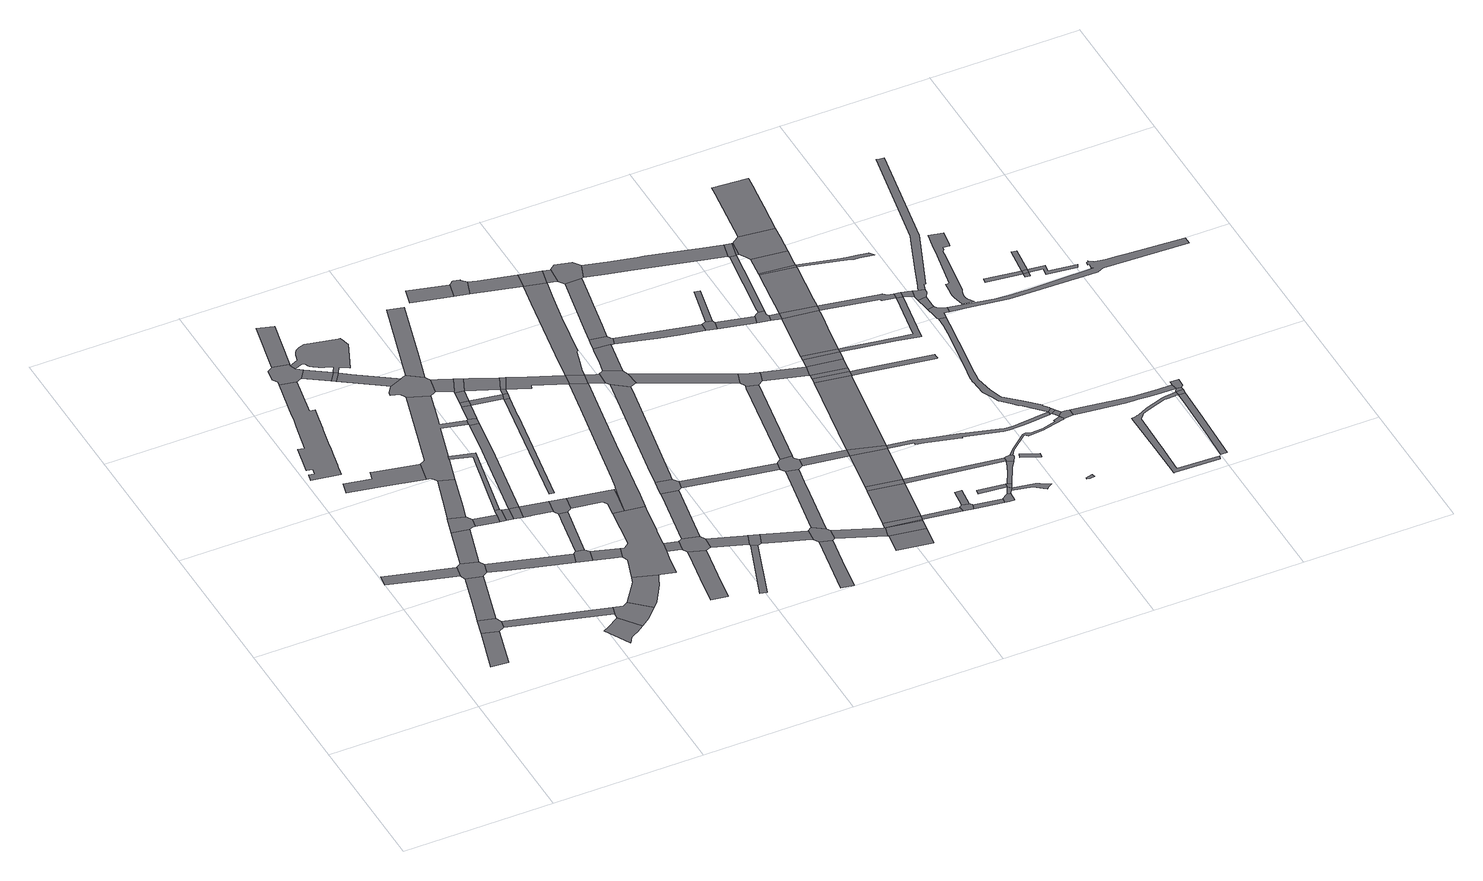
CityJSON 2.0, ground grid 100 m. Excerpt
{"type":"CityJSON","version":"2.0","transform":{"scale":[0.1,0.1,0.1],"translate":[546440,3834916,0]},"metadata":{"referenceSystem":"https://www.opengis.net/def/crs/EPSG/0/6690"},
"CityObjects":{
"road1":{"type":"Road","attributes":{"RoadStructureAttribute.sectionType":"1"},"geometry":[{"type":"MultiSurface","lod":"1","boundaries":[[[0,1,2,3]]]}]},
"road2":{"type":"Road","geometry":[{"type":"MultiSurface","lod":"1","boundaries":[[[4,0,3,5,6,7]]]}]},
"road3":{"type":"Road","attributes":{"RoadStructureAttribute.sectionType":"1"},"geometry":[{"type":"MultiSurface","lod":"1","boundaries":[[[8,9,10,11,12,13,14]]]}]},
"road4":{"type":"Road","attributes":{"RoadStructureAttribute.sectionType":"1"},"geometry":[{"type":"MultiSurface","lod":"1","boundaries":[[[15,16,17,18,4,7,19]]]}]},
"road5":{"type":"Road","geometry":[{"type":"MultiSurface","lod":"1","boundaries":[[[20,14,13,15,19,21,22,23,24]]]}]},
"road6":{"type":"Road","attributes":{"RoadStructureAttribute.sectionType":"1"},"geometry":[{"type":"MultiSurface","lod":"1","boundaries":[[[25,6,5,26,27]]]}]},
"road7":{"type":"Road","attributes":{"RoadStructureAttribute.sectionType":"1"},"geometry":[{"type":"MultiSurface","lod":"1","boundaries":[[[28,20,24,29]]]}]},
"road8":{"type":"Road","attributes":{"RoadStructureAttribute.sectionType":"1"},"geometry":[{"type":"MultiSurface","lod":"1","boundaries":[[[30,31,32,33,34,35,36,37,38,39,40,41,42,43,44,45,46,47,48,49,50,51,52,53,54,55,56,57,58,59]]]}]},
"road9":{"type":"Road","attributes":{"RoadStructureAttribute.sectionType":"1"},"geometry":[{"type":"MultiSurface","lod":"1","boundaries":[[[60,61,62,63,64,65,66,67,68]]]}]},
"road10":{"type":"Road","geometry":[{"type":"MultiSurface","lod":"1","boundaries":[[[69,28,29,70,71,72,73,74,75]]]}]},
"road11":{"type":"Road","attributes":{"function":"1"},"geometry":[{"type":"MultiSurface","lod":"1","boundaries":[[[76,77,78,79,80,81,82,83,84]]]}]},
"road12":{"type":"Road","attributes":{"RoadStructureAttribute.sectionType":"1"},"geometry":[{"type":"MultiSurface","lod":"1","boundaries":[[[85,86,23,22,87,88,89,90]]]}]},
"road13":{"type":"Road","attributes":{"RoadStructureAttribute.sectionType":"1"},"geometry":[{"type":"MultiSurface","lod":"1","boundaries":[[[91,92,93,94,69,75,95,96,97]]]}]},
"road14":{"type":"Road","attributes":{"RoadStructureAttribute.sectionType":"1"},"geometry":[{"type":"MultiSurface","lod":"1","boundaries":[[[74,73,98,99]]]}]},
"road15":{"type":"Road","geometry":[{"type":"MultiSurface","lod":"1","boundaries":[[[100,101,102,103,104,105,30,59,106,107,108,109,110,111,112,113,114,115,116]]]}]},
"road16":{"type":"Road","geometry":[{"type":"MultiSurface","lod":"1","boundaries":[[[117,118,27,26,76,84,119,120,121]]]}]},
"road17":{"type":"Road","geometry":[{"type":"MultiSurface","lod":"1","boundaries":[[[122,99,98,123,124,125]]]}]},
"road18":{"type":"Road","attributes":{"RoadStructureAttribute.sectionType":"1"},"geometry":[{"type":"MultiSurface","lod":"1","boundaries":[[[124,123,126,127]]]}]},
"road19":{"type":"Road","attributes":{"RoadStructureAttribute.sectionType":"1"},"geometry":[{"type":"MultiSurface","lod":"1","boundaries":[[[128,100,116,129,130]]]}]},
"road20":{"type":"Road","geometry":[{"type":"MultiSurface","lod":"1","boundaries":[[[127,126,131,132]]]}]},
"road21":{"type":"Road","attributes":{"RoadStructureAttribute.sectionType":"1"},"geometry":[{"type":"MultiSurface","lod":"1","boundaries":[[[109,108,133,134]]]}]},
"road22":{"type":"Road","geometry":[{"type":"MultiSurface","lod":"1","boundaries":[[[135,136,90,89,137,138,139,140,141]]]}]},
"road23":{"type":"Road","attributes":{"RoadStructureAttribute.sectionType":"1"},"geometry":[{"type":"MultiSurface","lod":"1","boundaries":[[[142,143,144,145,146,147,122,125]]]}]},
"road24":{"type":"Road","attributes":{"function":"1"},"geometry":[{"type":"MultiSurface","lod":"1","boundaries":[[[148,149,117,121,150,151,152,153,154,155]]]}]},
"road25":{"type":"Road","geometry":[{"type":"MultiSurface","lod":"1","boundaries":[[[134,133,156,157]]]}]},
"road26":{"type":"Road","attributes":{"RoadStructureAttribute.sectionType":"1"},"geometry":[{"type":"MultiSurface","lod":"1","boundaries":[[[132,131,158,159,160,161]]]}]},
"road27":{"type":"Road","attributes":{"RoadStructureAttribute.sectionType":"1"},"geometry":[{"type":"MultiSurface","lod":"1","boundaries":[[[162,163,164,135,141,165]]]}]},
"road28":{"type":"Road","attributes":{"RoadStructureAttribute.sectionType":"1"},"geometry":[{"type":"MultiSurface","lod":"1","boundaries":[[[139,138,166,167,168]]]}]},
"road29":{"type":"Road","geometry":[{"type":"MultiSurface","lod":"1","boundaries":[[[169,170,171,172,173,174,175,176,177,178,179,180,181,182,183,184,114,113,185,186,187,188,189,190,191,192,193,194,134,157]]]}]},
"road30":{"type":"Road","geometry":[{"type":"MultiSurface","lod":"1","boundaries":[[[195,196,197,198,199,68,67,200,201,202,91,97,145,144,203,204,205,206,207,208]]]}]},
"road31":{"type":"Road","attributes":{"RoadStructureAttribute.sectionType":"1"},"geometry":[{"type":"MultiSurface","lod":"1","boundaries":[[[209,210,127,132,211,212,213]]]}]},
"road32":{"type":"Road","attributes":{"RoadStructureAttribute.sectionType":"1"},"geometry":[{"type":"MultiSurface","lod":"1","boundaries":[[[214,215,157,156,216,217,218]]]}]},
"road33":{"type":"Road","geometry":[{"type":"MultiSurface","lod":"1","boundaries":[[[161,160,219,220,162,165,221,222,223,224]]]}]},
"road34":{"type":"Road","geometry":[{"type":"MultiSurface","lod":"1","boundaries":[[[225,226,218,217,227,228,229,230,231,195,208,232,233,234,235,236]]]}]},
"road35":{"type":"Road","geometry":[{"type":"MultiSurface","lod":"1","boundaries":[[[237,238,239,168,167,240,148,155,241,242,243,244,245,246,247,248,249,250,251,252,253,254,255,256,257,258]]]}]},
"road36":{"type":"Road","geometry":[{"type":"MultiSurface","lod":"1","boundaries":[[[259,260,205,204,261,209,213,262]]]}]},
"road37":{"type":"Road","attributes":{"RoadStructureAttribute.sectionType":"1"},"geometry":[{"type":"MultiSurface","lod":"1","boundaries":[[[263,264,224,223,265,266,237,258]]]}]},
"road38":{"type":"Road","attributes":{"RoadStructureAttribute.sectionType":"1"},"geometry":[{"type":"MultiSurface","lod":"1","boundaries":[[[267,259,262,268]]]}]},
"road39":{"type":"Road","attributes":{"RoadStructureAttribute.sectionType":"1"},"geometry":[{"type":"MultiSurface","lod":"1","boundaries":[[[269,270,271,272,273,274,275,276,277,278]]]}]},
"road40":{"type":"Road","geometry":[{"type":"MultiSurface","lod":"1","boundaries":[[[279,267,268,280]]]}]},
"road41":{"type":"Road","attributes":{"RoadStructureAttribute.sectionType":"1"},"geometry":[{"type":"MultiSurface","lod":"1","boundaries":[[[250,249,281,282,283]]]}]},
"road42":{"type":"Road","attributes":{"RoadStructureAttribute.sectionType":"1"},"geometry":[{"type":"MultiSurface","lod":"1","boundaries":[[[284,285,286,287,288,289]]]}]},
"road43":{"type":"Road","attributes":{"RoadStructureAttribute.sectionType":"1"},"geometry":[{"type":"MultiSurface","lod":"1","boundaries":[[[290,291,234,233,292,293]]]}]},
"road44":{"type":"Road","attributes":{"RoadStructureAttribute.sectionType":"1"},"geometry":[{"type":"MultiSurface","lod":"1","boundaries":[[[294,279,280,295]]]}]},
"road45":{"type":"Road","geometry":[{"type":"MultiSurface","lod":"1","boundaries":[[[293,292,294,295,296]]]}]},
"road46":{"type":"Road","geometry":[{"type":"MultiSurface","lod":"1","boundaries":[[[297,298,283,282,269,278,299,300,301,302]]]}]},
"road47":{"type":"Road","attributes":{"RoadStructureAttribute.sectionType":"1"},"geometry":[{"type":"MultiSurface","lod":"1","boundaries":[[[280,268,303,304]]]}]},
"road48":{"type":"Road","attributes":{"RoadStructureAttribute.sectionType":"1"},"geometry":[{"type":"MultiSurface","lod":"1","boundaries":[[[305,225,236,306,307]]]}]},
"road49":{"type":"Road","attributes":{"RoadStructureAttribute.sectionType":"1"},"geometry":[{"type":"MultiSurface","lod":"1","boundaries":[[[308,296,295,309,310]]]}]},
"road50":{"type":"Road","geometry":[{"type":"MultiSurface","lod":"1","boundaries":[[[304,303,311,284,289,312]]]}]},
"road51":{"type":"Road","attributes":{"RoadStructureAttribute.sectionType":"1"},"geometry":[{"type":"MultiSurface","lod":"1","boundaries":[[[313,314,315,316]]]}]},
"road52":{"type":"Road","attributes":{"RoadStructureAttribute.sectionType":"1"},"geometry":[{"type":"MultiSurface","lod":"1","boundaries":[[[317,318,297,302,319]]]}]},
"road53":{"type":"Road","attributes":{"RoadStructureAttribute.sectionType":"1"},"geometry":[{"type":"MultiSurface","lod":"1","boundaries":[[[309,304,312,320]]]}]},
"road54":{"type":"Road","attributes":{"RoadStructureAttribute.sectionType":"1"},"geometry":[{"type":"MultiSurface","lod":"1","boundaries":[[[321,301,300,322,323]]]}]},
"road55":{"type":"Road","geometry":[{"type":"MultiSurface","lod":"1","boundaries":[[[310,309,320,324]]]}]},
"road56":{"type":"Road","attributes":{"function":"1","RoadStructureAttribute.sectionType":"7"},"geometry":[{"type":"MultiSurface","lod":"1","boundaries":[[[325,326,327,328,329,330,331,332,333,258,257,334,335,336,337,338,339,340,341,342,343]]]}]},
"road57":{"type":"Road","geometry":[{"type":"MultiSurface","lod":"1","boundaries":[[[344,345,317,319,346,347,348,349,350,351]]]}]},
"road58":{"type":"Road","geometry":[{"type":"MultiSurface","lod":"1","boundaries":[[[323,322,352,313,316,353,354,355]]]}]},
"road59":{"type":"Road","attributes":{"RoadStructureAttribute.sectionType":"1"},"geometry":[{"type":"MultiSurface","lod":"1","boundaries":[[[356,324,320,357,358,359,360,361]]]}]},
"road60":{"type":"Road","attributes":{"RoadStructureAttribute.sectionType":"1"},"geometry":[{"type":"MultiSurface","lod":"1","boundaries":[[[362,363,364,365]]]}]},
"road61":{"type":"Road","attributes":{"RoadStructureAttribute.sectionType":"1"},"geometry":[{"type":"MultiSurface","lod":"1","boundaries":[[[355,354,366,367,368,369]]]}]},
"road62":{"type":"Road","attributes":{"RoadStructureAttribute.sectionType":"1"},"geometry":[{"type":"MultiSurface","lod":"1","boundaries":[[[370,371,344,351,372,373,374,375,376,377]]]}]},
"road63":{"type":"Road","attributes":{"RoadStructureAttribute.sectionType":"1"},"geometry":[{"type":"MultiSurface","lod":"1","boundaries":[[[378,379,380,381,382,383]]]}]},
"road64":{"type":"Road","geometry":[{"type":"MultiSurface","lod":"1","boundaries":[[[361,360,325,343,384,385]]]}]},
"road65":{"type":"Road","attributes":{"RoadStructureAttribute.sectionType":"1"},"geometry":[{"type":"MultiSurface","lod":"1","boundaries":[[[386,387,348,347,388,389,390]]]}]},
"road66":{"type":"Road","geometry":[{"type":"MultiSurface","lod":"1","boundaries":[[[391,392,393,365,364,394,395,396,397,398,399]]]}]},
"road67":{"type":"Road","attributes":{"RoadStructureAttribute.sectionType":"1"},"geometry":[{"type":"MultiSurface","lod":"1","boundaries":[[[400,401,384,343,402,403,404]]]}]},
"road68":{"type":"Road","geometry":[{"type":"MultiSurface","lod":"1","boundaries":[[[405,369,368,378,383,406,407,408,409]]]}]},
"road69":{"type":"Road","geometry":[{"type":"MultiSurface","lod":"1","boundaries":[[[410,404,403,411,370,377,412,413,414,415,416]]]}]},
"road70":{"type":"Road","attributes":{"function":"1","RoadStructureAttribute.sectionType":"7"},"geometry":[{"type":"MultiSurface","lod":"1","boundaries":[[[417,418,419,420,421,422,423,361,385,424,425,426,427,428,429,430,431,432,433]]]}]},
"road71":{"type":"Road","attributes":{"RoadStructureAttribute.sectionType":"1"},"geometry":[{"type":"MultiSurface","lod":"1","boundaries":[[[434,435,405,409,436,437,438]]]}]},
"road72":{"type":"Road","attributes":{"RoadStructureAttribute.sectionType":"1"},"geometry":[{"type":"MultiSurface","lod":"1","boundaries":[[[439,396,395,417,440]]]}]},
"road73":{"type":"Road","attributes":{"RoadStructureAttribute.sectionType":"1"},"geometry":[{"type":"MultiSurface","lod":"1","boundaries":[[[441,408,407,442,443]]]}]},
"road74":{"type":"Road","attributes":{"RoadStructureAttribute.sectionType":"1"},"geometry":[{"type":"MultiSurface","lod":"1","boundaries":[[[444,445,446,447,410,416,448]]]}]},
"road75":{"type":"Road","geometry":[{"type":"MultiSurface","lod":"1","boundaries":[[[449,450,444,448,451,452,453,454,455]]]}]},
"road76":{"type":"Road","geometry":[{"type":"MultiSurface","lod":"1","boundaries":[[[456,457,390,389,434,438,458,459,460,461,462,463]]]}]},
"road77":{"type":"Road","attributes":{"RoadStructureAttribute.sectionType":"1"},"geometry":[{"type":"MultiSurface","lod":"1","boundaries":[[[464,465,466,467]]]}]},
"road78":{"type":"Road","geometry":[{"type":"MultiSurface","lod":"1","boundaries":[[[440,417,433,468]]]}]},
"road79":{"type":"Road","attributes":{"RoadStructureAttribute.sectionType":"1"},"geometry":[{"type":"MultiSurface","lod":"1","boundaries":[[[469,470,449,455,471,472,473,474]]]}]},
"road80":{"type":"Road","attributes":{"RoadStructureAttribute.sectionType":"1"},"geometry":[{"type":"MultiSurface","lod":"1","boundaries":[[[475,476,477,478,479,415,414,480,481,482,483]]]}]},
"road81":{"type":"Road","geometry":[{"type":"MultiSurface","lod":"1","boundaries":[[[443,442,464,467,484]]]}]},
"road82":{"type":"Road","attributes":{"RoadStructureAttribute.sectionType":"1"},"geometry":[{"type":"MultiSurface","lod":"1","boundaries":[[[485,443,484,486]]]}]},
"road83":{"type":"Road","geometry":[{"type":"MultiSurface","lod":"1","boundaries":[[[487,485,486,488]]]}]},
"road84":{"type":"Road","attributes":{"RoadStructureAttribute.sectionType":"1"},"geometry":[{"type":"MultiSurface","lod":"1","boundaries":[[[489,468,433,490,491,492,493]]]}]},
"road85":{"type":"Road","attributes":{"RoadStructureAttribute.sectionType":"1"},"geometry":[{"type":"MultiSurface","lod":"1","boundaries":[[[494,495,496,497,456,463,498]]]}]},
"road86":{"type":"Road","attributes":{"RoadStructureAttribute.sectionType":"1"},"geometry":[{"type":"MultiSurface","lod":"1","boundaries":[[[460,459,499,500]]]}]},
"road87":{"type":"Road","attributes":{"RoadStructureAttribute.sectionType":"1"},"geometry":[{"type":"MultiSurface","lod":"1","boundaries":[[[501,487,488,502,503]]]}]},
"road88":{"type":"Road","attributes":{"RoadStructureAttribute.sectionType":"1"},"geometry":[{"type":"MultiSurface","lod":"1","boundaries":[[[453,452,504,505,506,507]]]}]},
"road89":{"type":"Road","geometry":[{"type":"MultiSurface","lod":"1","boundaries":[[[508,509,493,492,469,474,510,511,512,513]]]}]},
"road90":{"type":"Road","geometry":[{"type":"MultiSurface","lod":"1","boundaries":[[[514,501,503,515]]]}]},
"road91":{"type":"Road","attributes":{"RoadStructureAttribute.sectionType":"1"},"geometry":[{"type":"MultiSurface","lod":"1","boundaries":[[[488,486,516,517]]]}]},
"road92":{"type":"Road","attributes":{"RoadStructureAttribute.sectionType":"1"},"geometry":[{"type":"MultiSurface","lod":"1","boundaries":[[[499,518,514,515,519,520,521]]]}]},
"road93":{"type":"Road","geometry":[{"type":"MultiSurface","lod":"1","boundaries":[[[522,523,524,483,482,525,494,498,526,527,528]]]}]},
"road94":{"type":"Road","geometry":[{"type":"MultiSurface","lod":"1","boundaries":[[[500,499,521,529]]]}]},
"road95":{"type":"Road","geometry":[{"type":"MultiSurface","lod":"1","boundaries":[[[530,531,532,517,516,533,534,535,536,537]]]}]},
"road96":{"type":"Road","geometry":[{"type":"MultiSurface","lod":"1","boundaries":[[[538,507,506,539,540,541]]]}]},
"road97":{"type":"Road","geometry":[{"type":"MultiSurface","lod":"1","boundaries":[[[542,543,544,530,537]]]}]},
"road98":{"type":"Road","attributes":{"RoadStructureAttribute.sectionType":"1"},"geometry":[{"type":"MultiSurface","lod":"1","boundaries":[[[528,527,526,545,546]]]}]},
"road99":{"type":"Road","attributes":{"RoadStructureAttribute.sectionType":"1"},"geometry":[{"type":"MultiSurface","lod":"1","boundaries":[[[547,548,500,529,549,550,551,552]]]}]},
"road100":{"type":"Road","attributes":{"RoadStructureAttribute.sectionType":"1"},"geometry":[{"type":"MultiSurface","lod":"1","boundaries":[[[534,533,553,554]]]}]},
"road101":{"type":"Road","attributes":{"RoadStructureAttribute.sectionType":"1"},"geometry":[{"type":"MultiSurface","lod":"1","boundaries":[[[555,556,538,541]]]}]},
"road102":{"type":"Road","attributes":{"RoadStructureAttribute.sectionType":"1"},"geometry":[{"type":"MultiSurface","lod":"1","boundaries":[[[540,539,557,558]]]}]},
"road103":{"type":"Road","attributes":{"RoadStructureAttribute.sectionType":"1"},"geometry":[{"type":"MultiSurface","lod":"1","boundaries":[[[515,503,559,560]]]}]},
"road104":{"type":"Road","attributes":{"RoadStructureAttribute.sectionType":"1"},"geometry":[{"type":"MultiSurface","lod":"1","boundaries":[[[561,562,563,564,565,566,512,511,567,568,569,570,571]]]}]},
"road105":{"type":"Road","geometry":[{"type":"MultiSurface","lod":"1","boundaries":[[[572,573,574,575,576]]]}]},
"road106":{"type":"Road","geometry":[{"type":"MultiSurface","lod":"1","boundaries":[[[577,547,552,578]]]}]},
"road107":{"type":"Road","geometry":[{"type":"MultiSurface","lod":"1","boundaries":[[[579,580,581,554,553,582,583,584]]]}]},
"road108":{"type":"Road","attributes":{"RoadStructureAttribute.sectionType":"1"},"geometry":[{"type":"MultiSurface","lod":"1","boundaries":[[[585,577,578,586]]]}]},
"road109":{"type":"Road","geometry":[{"type":"MultiSurface","lod":"1","boundaries":[[[546,545,585,586,587]]]}]},
"road110":{"type":"Road","geometry":[{"type":"MultiSurface","lod":"1","boundaries":[[[575,579,584,588,589]]]}]},
"road111":{"type":"Road","geometry":[{"type":"MultiSurface","lod":"1","boundaries":[[[590,591,558,557,592,593,594,595]]]}]},
"road112":{"type":"Road","attributes":{"RoadStructureAttribute.sectionType":"1"},"geometry":[{"type":"MultiSurface","lod":"1","boundaries":[[[596,597,546,587,598,599]]]}]},
"road113":{"type":"Road","geometry":[{"type":"MultiSurface","lod":"1","boundaries":[[[576,575,589,600,601]]]}]},
"road114":{"type":"Road","geometry":[{"type":"MultiSurface","lod":"1","boundaries":[[[602,596,599,603]]]}]},
"road115":{"type":"Road","attributes":{"RoadStructureAttribute.sectionType":"1"},"geometry":[{"type":"MultiSurface","lod":"1","boundaries":[[[604,593,592,605,606]]]}]},
"road116":{"type":"Road","geometry":[{"type":"MultiSurface","lod":"1","boundaries":[[[607,608,609,610,611,612,613,614,615,616,589,588]]]}]},
"road117":{"type":"Road","attributes":{"RoadStructureAttribute.sectionType":"1"},"geometry":[{"type":"MultiSurface","lod":"1","boundaries":[[[559,617,618,619,620,601,600,621,622]]]}]},
"road118":{"type":"Road","attributes":{"RoadStructureAttribute.sectionType":"1"},"geometry":[{"type":"MultiSurface","lod":"1","boundaries":[[[605,602,603,623,624,625,626]]]}]},
"road119":{"type":"Road","attributes":{"RoadStructureAttribute.sectionType":"1"},"geometry":[{"type":"MultiSurface","lod":"1","boundaries":[[[627,628,629,590,595,630,631,632,633]]]}]},
"road120":{"type":"Road","attributes":{"RoadStructureAttribute.sectionType":"1"},"geometry":[{"type":"MultiSurface","lod":"1","boundaries":[[[634,635,636,637,638,639,640,641,642,643,644,529,521,645,646,647,648,649,650,651,652,653,654,655,656,657,658]]]}]},
"road121":{"type":"Road","geometry":[{"type":"MultiSurface","lod":"1","boundaries":[[[659,660,661,560,559,622,662,663,664,665]]]}]},
"road122":{"type":"Road","geometry":[{"type":"MultiSurface","lod":"1","boundaries":[[[606,605,626,666]]]}]},
"road123":{"type":"Road","attributes":{"RoadStructureAttribute.sectionType":"1"},"geometry":[{"type":"MultiSurface","lod":"1","boundaries":[[[667,668,669,670,671,672,673,674,578,552]]]}]},
"road124":{"type":"Road","attributes":{"RoadStructureAttribute.sectionType":"1"},"geometry":[{"type":"MultiSurface","lod":"1","boundaries":[[[675,676,677,606,666,678,679,680,681]]]}]},
"road125":{"type":"Road","geometry":[{"type":"MultiSurface","lod":"1","boundaries":[[[571,570,682,627,633,683,684]]]}]},
"road126":{"type":"Road","attributes":{"RoadStructureAttribute.sectionType":"1"},"geometry":[{"type":"MultiSurface","lod":"1","boundaries":[[[685,686,687,688]]]}]},
"road127":{"type":"Road","attributes":{"RoadStructureAttribute.sectionType":"1"},"geometry":[{"type":"MultiSurface","lod":"1","boundaries":[[[684,683,689,690,691]]]}]},
"road128":{"type":"Road","geometry":[{"type":"MultiSurface","lod":"1","boundaries":[[[692,675,681,693]]]}]},
"road129":{"type":"Road","attributes":{"RoadStructureAttribute.sectionType":"1"},"geometry":[{"type":"MultiSurface","lod":"1","boundaries":[[[694,692,693,695,696,697]]]}]},
"road130":{"type":"Road","geometry":[{"type":"MultiSurface","lod":"1","boundaries":[[[698,699,700,701,702]]]}]},
"road131":{"type":"Road","attributes":{"RoadStructureAttribute.sectionType":"1"},"geometry":[{"type":"MultiSurface","lod":"1","boundaries":[[[703,704,705,706,707,603,599,708,709,710,711,712,713]]]}]},
"road132":{"type":"Road","attributes":{"RoadStructureAttribute.sectionType":"1"},"geometry":[{"type":"MultiSurface","lod":"1","boundaries":[[[714,715,716,717,718,719,720,721,722,659,665,723,724,725,726,727,728,729,730,731,732]]]}]},
"road133":{"type":"Road","geometry":[{"type":"MultiSurface","lod":"1","boundaries":[[[733,734,691,690,735,736,737,694,697,738,739,740,741]]]}]},
"road134":{"type":"Road","attributes":{"RoadStructureAttribute.sectionType":"1"},"geometry":[{"type":"MultiSurface","lod":"1","boundaries":[[[742,743,744,745,666,626,746,747,748,749,750,751,703,752]]]}]},
"road135":{"type":"Road","attributes":{"RoadStructureAttribute.sectionType":"1"},"geometry":[{"type":"MultiSurface","lod":"1","boundaries":[[[753,754,733,741,755,756,757,758,759]]]}]},
"road136":{"type":"Road","geometry":[{"type":"MultiSurface","lod":"1","boundaries":[[[760,658,657,761,762]]]}]},
"road137":{"type":"Road","attributes":{"RoadStructureAttribute.sectionType":"1"},"geometry":[{"type":"MultiSurface","lod":"1","boundaries":[[[762,761,763,764,765,766]]]}]},
"road138":{"type":"Road","attributes":{"RoadStructureAttribute.sectionType":"1"},"geometry":[{"type":"MultiSurface","lod":"1","boundaries":[[[767,768,769,770,771,772,773,774,775,776,777,778,779,780,781,782,783,784,785,786,787,788,789,790,658,760,791,792,793,794,795,796,797,798,799,800,801,802,803,804,805,806,807,808,809]]]}]},
"road139":{"type":"Road","attributes":{"RoadStructureAttribute.sectionType":"1"},"geometry":[{"type":"MultiSurface","lod":"1","boundaries":[[[810,811,812,813,814,815,816,817,818,819,820,693,681]]]}]},
"road140":{"type":"Road","geometry":[{"type":"MultiSurface","lod":"1","boundaries":[[[821,766,765,822,823,714,732,824,825]]]}]},
"road141":{"type":"Road","geometry":[{"type":"MultiSurface","lod":"1","boundaries":[[[752,703,713,826]]]}]},
"road142":{"type":"Road","attributes":{"RoadStructureAttribute.sectionType":"1"},"geometry":[{"type":"MultiSurface","lod":"1","boundaries":[[[826,713,827,828]]]}]},
"road143":{"type":"Road","attributes":{"RoadStructureAttribute.sectionType":"1"},"geometry":[{"type":"MultiSurface","lod":"1","boundaries":[[[829,830,831,832,833,834]]]}]},
"road144":{"type":"Road","geometry":[{"type":"MultiSurface","lod":"1","boundaries":[[[835,836,837,838,839,834,833,840,841,767,809,842,843,844]]]}]},
"road145":{"type":"Road","geometry":[{"type":"MultiSurface","lod":"1","boundaries":[[[828,827,845,831,830,846,847,848,849,850]]]}]},
"road146":{"type":"Road","attributes":{"RoadStructureAttribute.sectionType":"1"},"geometry":[{"type":"MultiSurface","lod":"1","boundaries":[[[851,852,853,854,855,856,857,858,825,824,859,860,861,862,863,864,865,866]]]}]},
"road147":{"type":"Road","attributes":{"RoadStructureAttribute.sectionType":"1"},"geometry":[{"type":"MultiSurface","lod":"1","boundaries":[[[867,868,869,870,871,872,873,874,875,876,877,878,879,880,881,882,883,884,885,886,887,888,889,890,891,892,893,894,895,896,897]]]}]},
"road148":{"type":"Road","attributes":{"RoadStructureAttribute.sectionType":"1"},"geometry":[{"type":"MultiSurface","lod":"1","boundaries":[[[898,899,900,901,902,903,904,905,906,907,908,909,910,911,912,913,914,915,916,917,918,919,920,921,922,923,924]]]}]},
"road149":{"type":"Road","attributes":{"RoadStructureAttribute.sectionType":"1"},"geometry":[{"type":"MultiSurface","lod":"1","boundaries":[[[925,926,927,928,929,930,931,932,933,934,935,936,937,938,939,850,849]]]}]},
"road150":{"type":"Road","attributes":{"RoadStructureAttribute.sectionType":"1"},"geometry":[{"type":"MultiSurface","lod":"1","boundaries":[[[897,940,941,942,943,944,945,946]]]}]},
"road151":{"type":"Road","attributes":{"RoadStructureAttribute.sectionType":"1"},"geometry":[{"type":"MultiSurface","lod":"1","boundaries":[[[947,948,949,950]]]}]},
"road152":{"type":"Road","geometry":[{"type":"MultiSurface","lod":"1","boundaries":[[[867,897,946,951]]]}]},
"road153":{"type":"Road","attributes":{"RoadStructureAttribute.sectionType":"1"},"geometry":[{"type":"MultiSurface","lod":"1","boundaries":[[[865,867,951,952]]]}]},
"road154":{"type":"Road","geometry":[{"type":"MultiSurface","lod":"1","boundaries":[[[953,954,866,865,952,955,956]]]}]},
"road155":{"type":"Road","geometry":[{"type":"MultiSurface","lod":"1","boundaries":[[[949,957,958,959]]]}]},
"road156":{"type":"Road","geometry":[{"type":"MultiSurface","lod":"1","boundaries":[[[950,949,959,960]]]}]},
"road157":{"type":"Road","geometry":[{"type":"MultiSurface","lod":"1","boundaries":[[[961,962,950,960]]]}]},
"road158":{"type":"Road","attributes":{"RoadStructureAttribute.sectionType":"1"},"geometry":[{"type":"MultiSurface","lod":"1","boundaries":[[[963,964,965,966,967,968,960,959]]]}]},
"road159":{"type":"Road","attributes":{"RoadStructureAttribute.sectionType":"1"},"geometry":[{"type":"MultiSurface","lod":"1","boundaries":[[[969,970,971,972,973,974,975,976,977,978,979,980,981,982,983,984,985,986,987,988,989,990,991,992,844,843,993,994,995,996,997,998,999,1000,1001,1002,1003,1004]]]}]}
},
"vertices":[
[316,598,0],[230,297,0],[342,283,0],[422,567,0],
[348,711,0],[460,586,0],[473,645,0],[455,681,0],
[339,1240,0],[14,1334,0],[1,1254,0],[230,1188,0],[420,1134,0],[442,1128,0],[456,1207,0],
[457,1090,0],[395,876,0],[369,782,0],[360,751,0],[563,1064,0],
[492,1227,0],[565,1068,0],[597,1085,0],[619,1161,0],[598,1195,0],
[638,598,0],[1109,403,0],[1126,463,0],
[571,1508,0],[683,1487,0],
[262,3190,0],[205,2905,0],[198,2869,0],[182,2804,0],[170,2743,0],[136,2598,0],[96,2606,0],[56,2412,0],[56,2410,0],[94,2401,0],[89,2383,0],[84,2360,0],[48,2368,0],[37,2316,0],[225,2286,0],[235,2332,0],[239,2351,0],[242,2367,0],[261,2458,0],[273,2517,0],[285,2578,0],[310,2695,0],[314,2713,0],[334,2805,0],[348,2875,0],[351,2886,0],[320,2894,0],[316,2895,0],[320,2920,0],[369,3169,0],
[683,2159,0],[393,2223,0],[387,2225,0],[373,2165,0],[196,2200,0],[174,2119,0],[364,2079,0],[657,2018,0],[687,2159,0],
[607,1634,0],[688,1489,0],[712,1501,0],[714,1501,0],[727,1499,0],[738,1565,0],[715,1603,0],
[1106,364,0],[1017,308,0],[984,290,0],[1075,122,0],[1103,166,0],[1122,176,0],[1125,177,0],[1158,194,0],[1210,229,0],
[895,1081,0],[887,1083,0],[717,1050,0],[898,996,0],[1115,933,0],[1138,1011,0],
[714,1975,0],[661,1805,0],[615,1660,0],[611,1645,0],[721,1630,0],[738,1687,0],[811,1943,0],
[875,1472,0],[887,1538,0],
[293,3354,0],[287,3349,0],[259,3329,0],[247,3250,0],[268,3218,0],[265,3204,0],[375,3171,0],[389,3177,0],[408,3185,0],[453,3250,0],[433,3264,0],[426,3270,0],[420,3273,0],[412,3279,0],[399,3320,0],[400,3325,0],[401,3331,0],
[1222,465,0],[1189,445,0],[1272,277,0],[1326,330,0],[1346,353,0],
[897,1580,0],[915,1465,0],[933,1564,0],[922,1575,0],
[960,1457,0],[977,1555,0],
[372,3717,0],[446,3533,0],[479,3688,0],
[1020,1446,0],[1037,1544,0],
[557,3083,0],[601,3148,0],
[1158,1024,0],[1158,1023,0],[1140,926,0],[1212,905,0],[1234,985,0],[1212,1014,0],[1211,1016,0],
[1019,2047,0],[1030,2106,0],[871,2150,0],[862,2120,0],[1001,2081,0],[993,2042,0],
[1351,661,0],[1336,616,0],[1383,394,0],[1432,469,0],[1467,524,0],[1486,570,0],[1498,594,0],[1506,610,0],
[580,3067,0],[625,3131,0],
[1066,1438,0],[1074,1437,0],[1202,1414,0],[1220,1509,0],
[1223,1380,0],[1215,1339,0],[1210,1312,0],[1278,1373,0],
[1314,876,0],[1385,855,0],[1408,932,0],
[651,3176,0],[712,3142,0],[797,3342,0],[783,3402,0],[778,3412,0],[771,3414,0],[563,3457,0],[535,3452,0],[522,3446,0],[510,3441,0],[496,3431,0],[483,3414,0],[473,3394,0],[469,3379,0],[464,3361,0],[459,3346,0],[472,3301,0],[479,3301,0],[484,3296,0],[495,3272,0],[502,3262,0],[517,3249,0],[545,3230,0],[578,3215,0],[605,3203,0],[628,3193,0],
[889,2751,0],[814,2486,0],[725,2174,0],[723,2174,0],[693,2161,0],[690,2011,0],[692,2008,0],[701,1996,0],[943,2404,0],[1109,2361,0],[1118,2397,0],[953,2439,0],[967,2488,0],[1026,2697,0],
[1114,2350,0],[1073,2104,0],[1047,1605,0],[1133,2092,0],[1172,2341,0],
[916,2931,0],[689,3087,0],[832,2894,0],[850,2880,0],[936,2916,0],
[1209,1402,0],[1213,1396,0],[1292,1382,0],[1298,1386,0],[1309,1393,0],[1327,1489,0],
[976,2931,0],[970,2929,0],[818,2833,0],[812,2810,0],[813,2810,0],[870,2789,0],[888,2753,0],[1063,2716,0],[1066,2717,0],[1091,2831,0],[1075,2860,0],[1071,2866,0],
[1513,1243,0],[1472,952,0],[1434,924,0],[1401,816,0],[1508,612,0],[1513,612,0],[1518,607,0],[1610,583,0],[1618,628,0],[1619,636,0],[1632,721,0],[1640,759,0],[1644,781,0],[1658,859,0],[1659,864,0],[1677,979,0],[1678,986,0],[1710,1179,0],[1712,1189,0],[1712,1190,0],[1715,1211,0],[1586,1232,0],
[1125,2403,0],[1122,2397,0],[1113,2357,0],[1179,2388,0],
[1614,1405,0],[1619,1435,0],[1507,1361,0],[1526,1332,0],
[1145,2521,0],[1201,2512,0],
[1754,722,0],[1738,624,0],[1699,389,0],[1695,365,0],[1679,265,0],[1786,247,0],[1803,347,0],[1807,371,0],[1847,606,0],[1860,684,0],
[1152,2562,0],[1208,2552,0],
[1733,757,0],[1735,757,0],[1751,835,0],
[1405,2472,0],[1253,1569,0],[1286,1564,0],[1412,2300,0],[1408,2302,0],[1437,2467,0],
[1133,2813,0],[1102,2826,0],[1170,2673,0],[1216,2776,0],
[1168,2659,0],[1225,2649,0],
[1270,2752,0],
[1777,848,0],[1772,845,0],[1894,699,0],[1896,700,0],[1903,785,0],[1884,819,0],
[1402,2479,0],[1414,2516,0],
[1146,3526,0],[1127,3061,0],[1251,3500,0],
[1303,2737,0],[1423,2564,0],[1467,2664,0],
[1404,2476,0],[1445,2511,0],
[2117,607,0],[1967,189,0],[2010,175,0],[2156,589,0],
[1850,1274,0],[1846,1250,0],[1960,1256,0],
[1452,2552,0],
[2121,706,0],[2114,622,0],[2142,698,0],
[1502,2649,0],
[1814,2426,0],[1773,2192,0],[1690,1734,0],[1654,1536,0],[1637,1459,0],[1635,1454,0],[1621,1388,0],[1611,1343,0],[1594,1263,0],[1734,1319,0],[1753,1430,0],[1754,1434,0],[1756,1444,0],[1769,1522,0],[1814,1797,0],[1864,2078,0],[1917,2381,0],[1915,2382,0],[1917,2383,0],
[1867,1382,0],[1855,1309,0],[1983,1271,0],[1985,1271,0],[1997,1330,0],[1996,1332,0],[1984,1348,0],[1971,1365,0],
[2118,611,0],[2162,591,0],[2182,598,0],[2210,674,0],
[1621,2597,0],[1578,2497,0],[1596,2490,0],[1606,2518,0],[1814,2427,0],[1827,2507,0],
[1325,3629,0],[1297,3524,0],[1558,3460,0],[1584,3566,0],
[2298,557,0],[2467,497,0],[2478,493,0],[2483,576,0],
[2031,2313,0],[1890,1531,0],[1976,1394,0],[1980,1412,0],[1980,1414,0],[2059,1841,0],[2123,2199,0],[2131,2241,0],
[2497,455,0],[2424,18,0],[2505,5,0],[2531,159,0],[2533,177,0],[2575,432,0],
[1932,2461,0],[1931,2462,0],
[2561,1223,0],[2036,1323,0],[2444,1185,0],[2585,1159,0],[2598,1216,0],
[1619,3589,0],[1612,3584,0],[1594,3572,0],[1595,3450,0],[1654,3436,0],[1690,3541,0],[1661,3570,0],[1662,3573,0],[1662,3576,0],
[2008,2430,0],[1996,2433,0],[1988,2351,0],[2011,2341,0],[2014,2429,0],
[2516,596,0],[2592,442,0],[2597,445,0],[2603,520,0],[2589,544,0],
[2049,2447,0],[2024,2323,0],[2134,2243,0],[2153,2250,0],[2176,2260,0],[2169,2356,0],[2152,2392,0],
[1972,3358,0],[1970,3349,0],[1945,3196,0],[1849,2628,0],[1846,2614,0],[1839,2570,0],[1831,2523,0],[1937,2496,0],[1937,2499,0],[1961,2583,0],[1966,2601,0],[1985,2671,0],[1995,2679,0],[2047,2994,0],[2087,3200,0],[2111,3319,0],[2112,3323,0],
[2609,1130,0],[2579,960,0],[2658,946,0],[2658,949,0],[2686,1110,0],
[1751,3525,0],[1989,3468,0],
[2902,399,0],[2887,323,0],[2907,397,0],
[2087,2653,0],[2084,2639,0],[2063,2520,0],[2058,2497,0],[2199,2642,0],
[2102,2740,0],[2097,2713,0],[2210,2639,0],[2220,2637,0],[2233,2687,0],[2225,2700,0],[2212,2721,0],
[2628,1241,0],[2608,1225,0],[2710,1124,0],[2722,1131,0],[2731,1191,0],[2721,1204,0],[2706,1221,0],[2709,1239,0],
[2896,319,0],[2874,180,0],[3105,144,0],[3127,283,0],
[2135,3432,0],
[2204,3265,0],[2117,2823,0],[2233,2824,0],[2276,3051,0],[2280,3074,0],[2317,3266,0],
[2715,2080,0],[2668,2104,0],[2562,2156,0],[2289,2293,0],[2269,2304,0],[2208,2244,0],[2692,2001,0],[2728,1983,0],[2754,2062,0],
[3139,360,0],
[2907,399,0],[3141,370,0],
[2914,439,0],[3146,402,0],
[2137,3431,0],[2113,3323,0],[2168,3309,0],[2177,3307,0],[2185,3420,0],
[2745,1938,0],[2742,1919,0],[2636,1282,0],[2629,1242,0],[2823,1917,0],
[3014,1084,0],[3023,1143,0],
[2963,751,0],[3178,605,0],[3196,714,0],
[2474,2571,0],[2609,2540,0],[2762,2506,0],[2766,2566,0],
[2225,3452,0],[2189,3424,0],[2321,3268,0],[2328,3271,0],[2366,3376,0],[2331,3425,0],
[2969,788,0],[3201,751,0],
[3393,329,0],[3390,368,0],
[2974,817,0],[3201,752,0],[3247,1043,0],[3248,1047,0],
[2819,2033,0],[2795,2044,0],[2775,2052,0],[2747,1947,0],[2856,1938,0],[2876,2007,0],[2878,2016,0],
[3252,1076,0],
[3410,381,0],[3400,374,0],[3392,370,0],[3458,319,0],[3470,354,0],[3467,358,0],[3459,367,0],[3455,372,0],
[2797,2577,0],[2833,2490,0],[2844,2548,0],[2836,2568,0],
[3471,502,0],[3449,504,0],[3426,506,0],
[3131,1858,0],[3149,1939,0],
[3124,1783,0],[3024,1153,0],[3253,1078,0],[3266,1164,0],[3355,1740,0],[3356,1746,0],
[3650,288,0],[3656,324,0],
[2898,2848,0],[2859,2856,0],
[3068,2435,0],[3082,2494,0],
[3830,631,0],[3832,660,0],
[3070,3203,0],[3045,3208,0],[2745,3283,0],[2702,3293,0],[2639,3307,0],[2522,3336,0],[2456,3240,0],[2630,3197,0],[3046,3096,0],[3186,3062,0],[3212,3169,0],
[3549,462,0],[3547,447,0],[3545,432,0],[3728,410,0],[3731,439,0],
[3131,1822,0],[3362,1786,0],
[3698,353,0],[3690,347,0],[3658,325,0],[3680,284,0],[3714,286,0],[3720,348,0],
[3136,1856,0],[3367,1821,0],
[3380,1904,0],
[3735,371,0],[3748,393,0],
[3117,2516,0],[3102,2507,0],[3151,2416,0],[3162,2464,0],[3152,2479,0],[3157,2514,0],
[3159,2007,0],[3152,1957,0],[3388,1957,0],[3390,1974,0],
[3764,423,0],[3742,438,0],
[3163,2038,0],[3394,2004,0],
[3168,2463,0],[3216,2401,0],[3226,2451,0],
[3865,341,0],[3916,303,0],[3936,289,0],[3937,290,0],[3955,302,0],[3976,317,0],[3916,352,0],[3898,362,0],[3895,363,0],[3894,364,0],
[3828,625,0],[3824,610,0],[3814,582,0],[3787,524,0],[3833,554,0],[3866,603,0],
[3417,2151,0],[3442,2307,0],[3448,2353,0],[3451,2372,0],
[3195,3052,0],[3121,2541,0],[3118,2519,0],[3161,2536,0],[3185,2698,0],[3197,2777,0],[3235,3049,0],
[4160,911,0],[4047,900,0],[4015,900,0],[3982,899,0],[3955,901,0],[3925,909,0],[3707,976,0],[3698,979,0],[3477,1033,0],[3471,1035,0],[3416,1049,0],[3416,1021,0],[3414,1008,0],[3467,995,0],[3688,937,0],[3692,936,0],[3694,942,0],[3694,946,0],[3938,879,0],[3978,877,0],[4023,877,0],[4063,877,0],[4117,881,0],[4257,898,0],[4254,922,0],
[3875,667,0],[3855,664,0],[3850,663,0],[3888,637,0],[3890,642,0],[3892,652,0],[3888,656,0],
[3458,2412,0],
[3363,1745,0],[3403,1738,0],[3884,1661,0],[3887,1661,0],[3887,1679,0],[3887,1698,0],[3410,1778,0],[3369,1784,0],
[3278,2823,0],[3247,2604,0],[3228,2465,0],[3468,2481,0],[3509,2780,0],[3510,2788,0],[3510,2790,0],
[3192,3055,0],[3235,3051,0],[3262,3157,0],
[4036,565,0],[4044,601,0],[3927,651,0],[3915,621,0],
[3240,3050,0],[3253,3048,0],[3266,3156,0],
[3280,2834,0],[3513,2810,0],
[3298,2976,0],[3512,2811,0],[3515,2837,0],[3528,2945,0],
[4186,274,0],[4184,264,0],[4206,259,0],[4239,267,0],[4233,289,0],
[3915,2271,0],[3914,2262,0],[3857,1925,0],[3632,1963,0],[3519,1982,0],[3735,1914,0],[3879,1885,0],[3890,1883,0],[3893,1898,0],[3953,2256,0],[3953,2259,0],
[4298,854,0],[4251,838,0],[4254,824,0],[4162,800,0],[4075,795,0],[4049,811,0],[4027,805,0],[3993,777,0],[3910,705,0],[3913,694,0],[4033,797,0],[4052,777,0],[4164,787,0],[4178,790,0],[4256,810,0],[4257,808,0],[4306,820,0],[4308,821,0],[4314,826,0],
[3323,3194,0],[3313,3187,0],[3254,3046,0],[3255,3045,0],[3282,3001,0],[3536,3009,0],[3541,3048,0],[3545,3082,0],[3556,3167,0],
[3880,2317,0],[3878,2318,0],[3855,2338,0],[3844,2340,0],[3588,2345,0],[3825,2300,0],[3822,2288,0],[3834,2286,0],[3867,2280,0],[3911,2272,0],[3918,2310,0],
[3382,3670,0],[3377,3610,0],[3584,3378,0],[3600,3495,0],[3610,3577,0],[3616,3646,0],[3616,3650,0],
[4287,944,0],[4269,899,0],[4302,922,0],
[4274,892,0],[4276,890,0],[4296,860,0],[4326,888,0],
[4054,1983,0],[4053,1947,0],[4051,1911,0],[4046,1845,0],[4046,1839,0],[4017,1652,0],[3988,1469,0],[3985,1446,0],[3978,1400,0],[3978,1395,0],[3977,1377,0],[3977,1374,0],[3977,1370,0],[3977,1369,0],[3988,1258,0],[4018,1189,0],[4035,1152,0],[4038,1145,0],[4039,1142,0],[4091,1092,0],[4124,1057,0],[4145,1039,0],[4220,963,0],[4248,930,0],[4280,954,0],[4279,956,0],[4250,992,0],[4256,997,0],[4155,1091,0],[4067,1172,0],[4063,1176,0],[4055,1201,0],[4055,1203,0],[4038,1258,0],[4017,1378,0],[4016,1383,0],[4018,1396,0],[4019,1405,0],[4025,1446,0],[4067,1738,0],[4091,1907,0],[4096,1947,0],[4100,1976,0],
[3574,2777,0],[3809,2712,0],[3849,2702,0],[3882,2698,0],[3962,2686,0],[3977,2684,0],[3964,2700,0],[3952,2716,0],[3872,2728,0],[3832,2735,0],[3784,2744,0],
[4362,886,0],[4298,858,0],[4300,854,0],[4377,831,0],[4381,883,0],
[3961,2302,0],
[4017,2236,0],[4029,2284,0],
[4077,2119,0],[4078,2196,0],[4022,2189,0],[4032,2112,0],[4035,2092,0],[4079,2098,0],
[4121,2062,0],[4111,2066,0],[4100,2073,0],[4088,2083,0],[4082,2091,0],[4044,2024,0],[4049,1991,0],[4106,2017,0],[4139,2012,0],[4145,2054,0],
[4017,2233,0],[4096,2228,0],[4102,2238,0],[4102,2243,0],[4105,2264,0],[4063,2275,0],
[4943,819,0],[4863,819,0],[4783,826,0],[4756,828,0],[4714,832,0],[4626,844,0],[4626,848,0],[4447,873,0],[4448,820,0],[4710,789,0],[4753,787,0],[4784,786,0],[4862,782,0],[4942,779,0],[5035,776,0],[5028,819,0],
[5018,749,0],[5005,747,0],[4942,738,0],[4921,735,0],[4797,693,0],[4752,671,0],[4737,664,0],[4725,657,0],[4716,655,0],[4710,653,0],[4699,651,0],[4676,647,0],[4677,337,0],[4677,88,0],[4677,84,0],[4681,84,0],[4981,76,0],[4991,104,0],[4710,115,0],[4716,337,0],[4716,340,0],[4724,618,0],[4745,642,0],[4756,654,0],[4760,655,0],[4807,676,0],[4928,716,0],[4944,716,0],[4999,718,0],[5004,718,0],[5022,718,0],
[4309,2512,0],[4259,2252,0],[4241,2246,0],[4235,2250,0],[4229,2198,0],[4226,2180,0],[4223,2160,0],[4226,2137,0],[4226,2120,0],[4242,2045,0],[4315,2033,0],[4289,2073,0],[4284,2088,0],[4284,2103,0],[4288,2130,0],[4293,2150,0],[4301,2163,0],[4351,2505,0],[4354,2532,0],[4366,2540,0],[4371,2565,0],[4413,2558,0],[4416,2571,0],[4435,2683,0],[4342,2700,0],[4320,2587,0],[4313,2540,0],
[4107,2274,0],[4115,2299,0],[4115,2301,0],[4118,2308,0],[4130,2309,0],[4139,2331,0],[4293,2725,0],[4425,3458,0],[4401,3462,0],[4377,3467,0],[4244,2743,0],[4219,2678,0],[4127,2441,0],[4078,2314,0],[4074,2304,0],
[5021,617,0],[5013,368,0],[5011,296,0],[5001,113,0],[5046,112,0],[5058,466,0],[5066,716,0],
[4459,2196,0],[4452,2161,0],[4690,2131,0],[4695,2161,0],
[5067,748,0],
[5068,771,0],
[5032,846,0],[5032,821,0],[5082,782,0],[5087,844,0],
[4688,2101,0],[4720,2096,0],[4727,2126,0],
[4730,2156,0],
[4753,2339,0],[4718,2344,0],
[4818,2117,0],[4811,2067,0],[5008,2039,0],[5021,2064,0],[4835,2090,0],[4842,2142,0],
[5323,2024,0],[5273,2028,0],[5192,2033,0],[5127,2042,0],[5120,2043,0],[5116,2046,0],[5088,2065,0],[5087,2057,0],[5077,2059,0],[5073,2032,0],[5084,2032,0],[5082,2017,0],[5080,2008,0],[5080,2007,0],[5079,1999,0],[5093,1997,0],[5093,1993,0],[4960,1991,0],[4959,1991,0],[4655,1988,0],[4609,1988,0],[4525,1990,0],[4436,1999,0],[4213,2041,0],[4206,2003,0],[4437,1971,0],[4515,1962,0],[4579,1958,0],[4947,1951,0],[4959,1951,0],[4960,1951,0],[5100,1949,0],[5142,1968,0],[5501,1953,0],[5704,1944,0],[5706,1999,0]
]}
